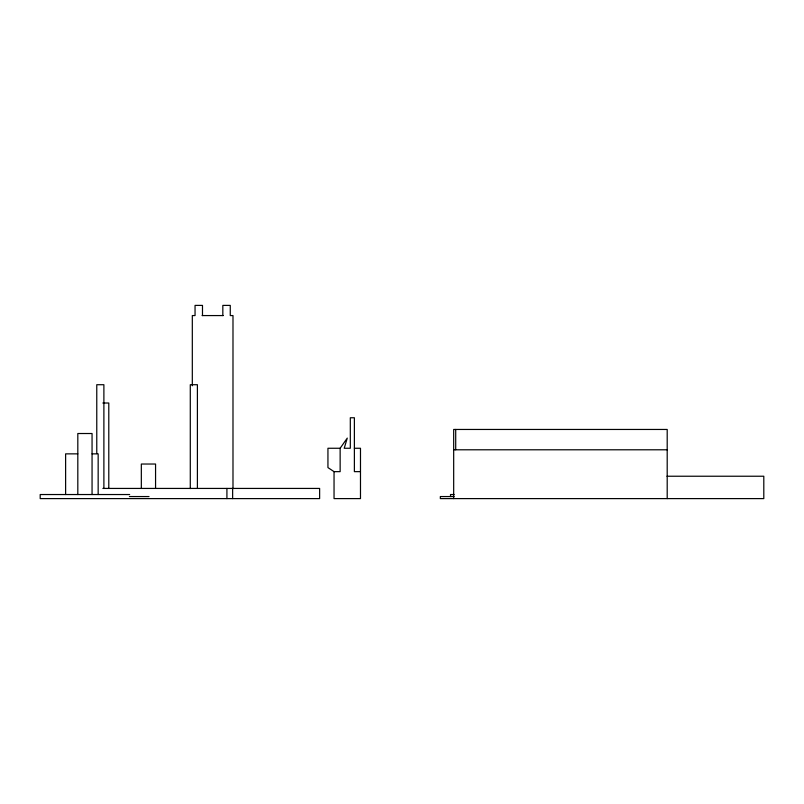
<?xml version="1.0" encoding="UTF-8"?>
<svg xmlns="http://www.w3.org/2000/svg" width="804" height="804" viewBox="0 0 804 804"><rect width="100%" height="100%" fill="white"/><g stroke="black" fill="none" stroke-linecap="round" stroke-linejoin="round"><path stroke-width="1.21" d="M340.142 448.26L327.942 448.26L327.942 467.586L334.042 471.646L340.142 471.646L340.142 448.26L347.268 438.1L344.212 448.26L350.313 448.26L350.313 417.758L354.383 417.758L354.383 471.646L360.483 471.646M202.095 315.57L223.221 315.57M102.862 403.015L108.791 403.015L108.791 488.43M354.383 448.26L360.483 448.26L360.483 498.601L334.042 498.601L334.042 471.646M453.677 449.788L667.199 449.788M77.817 453.858L65.616 453.858L65.616 494.53M92.058 453.858L98.158 453.858L98.158 494.53M666.988 476.229L763.8 476.229L763.8 498.601L440.341 498.601L440.341 496.56L454.119 496.56M102.862 488.43L319.63 488.43L319.63 498.601L40.2 498.601L40.2 494.53L129.675 494.53M454.119 494.53L450.511 494.53L450.511 496.56M129.404 496.56L149.021 496.56M667.199 498.601L667.199 429.457L453.677 429.457L453.677 498.601M455.707 429.457L455.707 449.788M232.989 488.571L232.989 315.57L230.266 315.57L230.266 305.399L222.829 305.399L222.829 315.57M232.637 488.43L232.637 498.601M226.919 488.43L226.919 498.601M202.487 315.57L202.487 305.399L195.05 305.399L195.05 315.57L192.317 315.57L192.317 385.769M197.402 488.43L197.402 384.714L190.287 384.714L190.287 488.581M155.564 488.43L155.564 464.029L141.333 464.029L141.333 488.43M103.887 488.43L103.887 384.714L96.771 384.714L96.771 453.546M92.058 494.53L92.058 433.517L77.817 433.517L77.817 494.53"/></g></svg>
